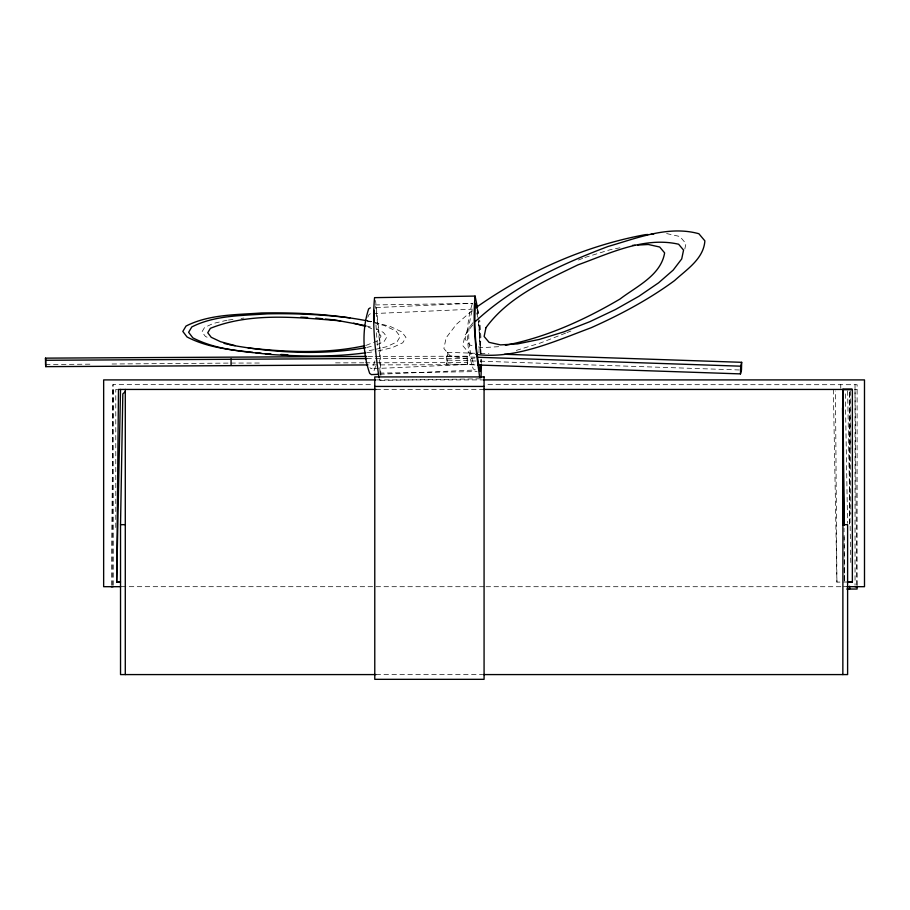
<?xml version="1.0" encoding="UTF-8"?>
<svg xmlns="http://www.w3.org/2000/svg" width="910" height="910" viewBox="0 0 910 910"><rect width="100%" height="100%" fill="white"/><g stroke="black" fill="none" stroke-linecap="round" stroke-linejoin="round"><path stroke-width="0.68" stroke-dasharray="4.55 3.41" d="M112.794 585.266L112.806 384.657L372.963 384.668M113.113 585.266L113.124 384.657M849.383 523.944L849.394 390.868M849.667 523.921L849.678 390.868L850.85 514.025M857.095 585.266L857.118 384.702L485.098 384.657M111.316 585.266L113.124 389.412M377.343 345.254L375.773 322.026M380.846 375.455L379.811 340.238L375.546 300.482M474.963 364.899L446.56 363.932L446.764 356.208L447.765 352.341L474.736 353.262M446.56 363.932L447.561 360.064L447.765 352.341M480.275 353.603L480.878 336.95L479.741 320.218M379.914 372.201L379.356 340.022L375.659 306.351M478.933 352.875L479.729 336.893L478.796 323.107M684.82 248.999L685.947 243.652L679.929 236.52L666.086 233.449M374.965 360.872L372.668 367.867L371.291 368.732L369.892 367.731M375.534 366.377L373.066 373.555M367.776 317.272L369.028 314.587L370.404 313.711L371.815 314.724M472.142 304.293C465.488 324.711 466.113 348.553 473.189 368.789L474.895 370.017L476.567 368.959M472.119 310.879C467.33 327.566 467.524 346.721 473.393 363.124L474.804 364.137L371.291 368.732M480.423 378.81L379.914 380.38L380.494 379.288M473.007 322.64L467.046 330.455L465.203 339.271L470.151 345.14L476.487 346.551M472.813 324.859L465.055 335.016L462.826 345.72L468.832 352.841L474.372 354.07M472.097 310.606L456.456 324.256L446.127 337.803L443.887 348.496L449.904 355.628L463.747 358.699L474.804 358.062M376.888 344.788L384.213 341.375L386.841 336.95L383.36 332.389L376.365 329.09M578.419 260.044L583.629 257.996M565.622 333.105L540.631 342.911L515.913 350.521M566.941 332.582L570.889 331.035M584.925 257.485L609.575 249.897L621.723 247.406M227.034 320.229L213.145 323.482L204.591 327.464L201.963 331.888L205.444 336.45L207.776 337.542M366.082 345.368L378.423 340.499L381.051 336.086L377.582 331.513M366.821 347.427L373.134 345.948M373.657 349.77L365.604 351.214M374.954 349.463L386.625 346.721L396.999 341.898L400.184 336.529L395.975 330.99L384.634 325.655L366.958 320.889L371.576 321.583M378.139 350.941L392.415 347.597L402.789 342.763L405.974 337.405L401.754 331.866L390.424 326.531L372.736 321.753M228.444 320.047L234.063 319.33M241.105 318.432L243.914 318.079M367.23 352.614L375.546 351.556M498.646 346.687L481.561 347.677L477.761 346.824M375.978 307.58L472.404 303.303M373.248 313.586L472.495 309.184M379.902 374.238L474.895 370.017M375.034 304.941L472.711 303.405M379.447 373.1L477.124 371.576M45.545 364.523L90.818 364.171M112.044 364L229.456 363.09M833.355 389.582L836.916 582.116L846.732 582.025M836.916 582.116L835.46 390.993M368.072 356.424L373.737 356.413M375.147 356.401L467.114 356.22L467.399 364.705L368.357 364.921M366.889 358.551L373.964 358.529M375.375 358.529L467.353 358.335M230.878 363.079L262 363.022M335.574 362.863L363.875 362.806M365.297 362.806L375.193 362.783M376.615 362.772L467.171 362.589L467.399 364.705M376.592 379.902L482.163 379.902M117.561 389.446L115.786 389.446L115.786 529.597M376.012 389.446L482.653 389.446M854.638 389.446L857.118 389.457M121.314 586.688L484.928 586.711M486.042 586.711L842.842 586.722M843.388 586.688L846.948 586.688M376.012 674.583L482.653 674.583M480.423 353.455L488.932 353.74M446.764 356.208L475.156 357.175M447.561 360.064L478.808 361.122M480.218 361.168L741.468 370.04M367.367 320.843L371.394 321.526M366.082 325.848L371.371 327.281M368.243 327.122L371.735 328.772M379.163 378.662L379.914 380.38M477.511 309.218L478.592 313.245M476.658 312.938L477.841 317.363M477.102 309.832L477.955 316.452M477.682 309.047L478.501 316.566M478.637 317.817L481.094 353.546M478.478 321.275L480.639 354.001M847.631 390.868L850.85 564.996M845.31 393.893L847.585 523.239M481.31 359.177L481.39 363.363M480.764 359.495L480.81 362.248M855.025 389.412L856.833 585.266M850.304 390.868L850.85 448.914M844.025 536.752L844.434 582.047L844.025 528.221M844.025 567.897L844.15 582.047M467.114 356.22L467.171 362.589M855.025 384.657L855.036 585.266M840.76 384.657L840.76 388.217"/><path stroke-width="1.36" d="M842.853 524.968L842.853 407.771M849.656 589.043L849.656 586.211M857.095 586.199L857.095 589.043L846.755 589.043M111.293 586.768L113.113 586.688M120.256 582.013L116.685 581.979L118.471 389.446L376.012 389.446M376.012 674.583L120.529 674.583L120.529 524.66L122.827 393.893L125.284 391.675M374.249 310.299L374.306 321.116M480.764 364.853L479.957 371.53C475.634 349.372 473.746 325.803 475.543 303.36L476.897 308.433M116.685 581.979L120.529 389.446M477.807 364.99L740.467 373.896L740.672 366.184L741.673 362.316L504.549 354.274M741.673 362.316L741.468 370.04L740.467 373.896M481.003 377.718L481.413 364.762M378.935 377.559C375.375 351.26 371.985 323.994 374.567 297.65L475.077 296.08C472.529 322.788 475.839 350.452 479.672 377.093M475.395 321.469C513.012 286.491 560.549 264.446 608.13 246.451C637.193 238.124 668.429 225.27 698.869 233.733L704.875 240.866C703.646 258.872 686.652 269.462 674.583 280.576C648.75 299.583 620.358 314.667 591.136 327.736C555.032 341.182 515.06 359.621 475.759 354.377M476.465 307.239C526.845 271.817 584.641 245.859 645.338 234.655L648.102 234.496M370.313 307.842L368.641 308.888C361.975 329.306 362.612 353.148 369.688 373.396L371.394 374.613L378.48 374.294M847.324 582.025L852.363 581.979L852.363 389.446L842.967 389.389L842.853 674.583M364.819 345.663C326.599 354.024 286.821 352.102 248.157 347.961M365.558 347.722C320.57 355.503 274.126 352.909 229.354 344.776M505.403 345.299C546.091 337.428 584.402 319.967 619.972 299.06C636.454 286.445 660.91 275.446 664.63 252.878L659.682 247.008L648.273 244.483L637.751 245.086M365.843 352.784C334.459 357.061 302.632 356.424 271.089 354.547C244.688 351.544 216.864 350.27 192.84 337.849L188.62 332.309L191.805 326.94C214.942 315.144 241.946 315.736 267.244 313.848C294.863 313.279 322.493 314.473 349.918 317.886M650.878 234.336L653.642 234.177M632.495 245.393L635.123 245.234M366.935 364.921L45.784 366.639L45.545 364.523L45.5 358.142L366.662 356.424M45.5 358.142L45.727 360.269L366.889 358.551M842.376 389.525L852.363 389.446L483.358 389.446M375.591 379.902L103.66 379.902L103.649 586.688L120.7 586.688M483.21 379.902L864.489 379.902L864.5 586.688L846.926 586.688M374.772 386.432L484.075 386.432M120.529 524.66L125.284 524.66M842.853 524.66L847.608 524.66L847.608 674.583L483.608 674.583M116.981 581.979L120.529 581.979M847.608 581.979L852.363 581.979M855.036 586.688L856.845 586.768M478 357.266L740.672 366.184M300.8 317.158L307.637 317.488M265.299 353.671L270.941 353.945M280.815 354.434L287.856 354.775M315.827 318.034L322.618 318.739M325.348 319.023L334.857 320.001L364.751 325.496M340.647 320.866C297.843 317.499 251.137 311.993 210.381 328.328L207.753 332.753L211.234 337.314L220.573 341.716L235.144 345.641M252.787 352.386C230.457 349.872 207.241 347.552 187.05 336.973L182.83 331.433L186.015 326.064C209.163 314.268 236.156 314.871 261.466 312.972C296.444 312.312 331.593 314.132 366.025 320.616M255.573 352.671L261.136 353.239M353.671 323.198L365.592 326.406M224.053 343.343L228.023 344.412M475.077 296.08L477.488 307.682M842.831 407.93L843.911 525.423M842.546 407.93L843.627 525.423M842.967 389.389L844.002 525.389M231.06 358.836L231.106 365.206M45.727 360.269L45.784 366.639M125.284 389.446L125.284 674.583M485.974 327.668L484.131 336.484L489.079 342.353L500.489 344.89L517.585 343.9L539.186 339.464L563.836 331.877L589.851 321.674L615.456 309.525L638.9 296.273L658.601 282.817L673.207 270.077L681.715 258.918L683.558 250.102L678.61 244.221C644.109 236.338 609.643 253.424 577.839 264.912C544.692 281.019 508.246 296.99 485.974 327.668M484.075 376.922L374.772 376.922L374.772 679.326L484.075 679.326L484.075 376.922"/></g></svg>
